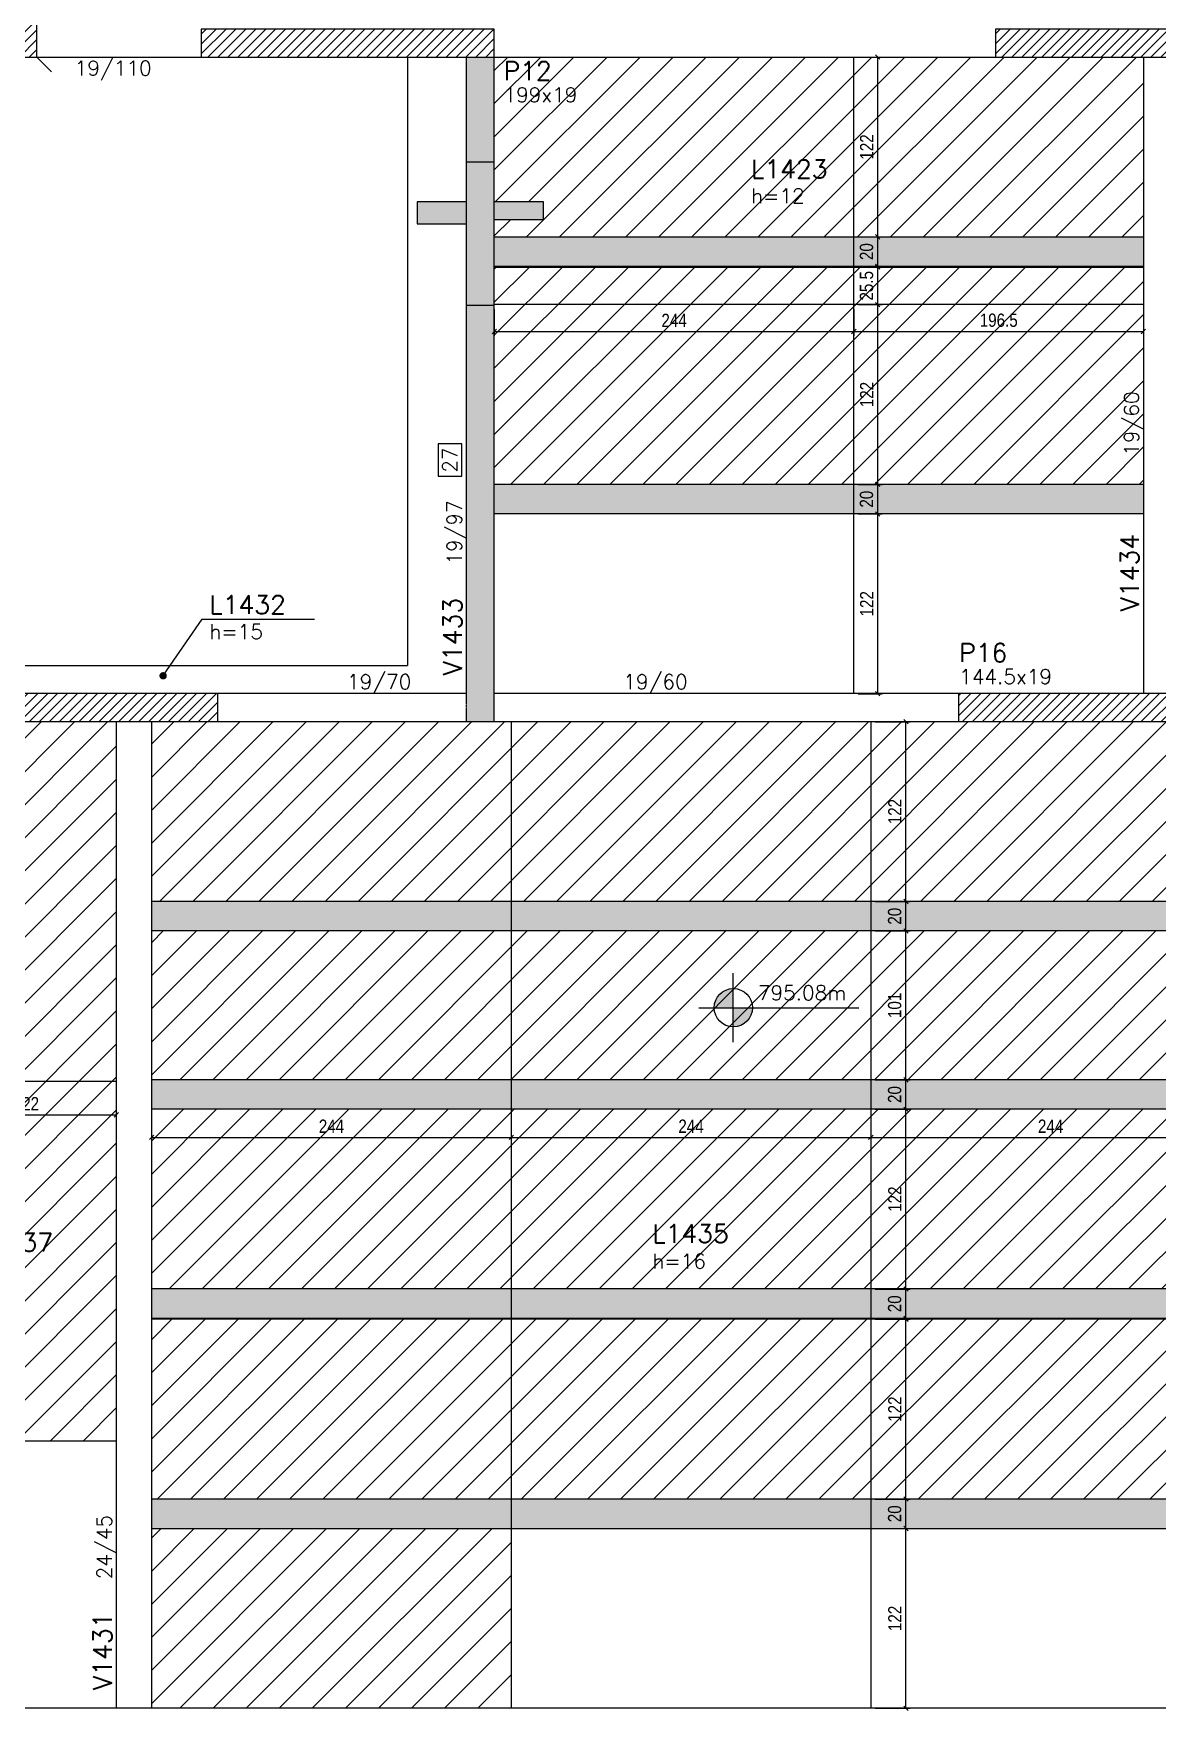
# Model space of a CAD drawing. Extents: x 1860 to 8661, y -614 to 3008.
# Drawn here: x 3071 to 3834, y 4 to 1142 of the extents above; entities that cross this region are included whole.
import ezdxf
from ezdxf import colors
from ezdxf.entities.mleader import LeaderData, LeaderLine
from ezdxf.enums import TextEntityAlignment as Align
from ezdxf.math import Vec2, Vec3

# ---------------------------------------------------------------- set-up
doc = ezdxf.new("R2010")
doc.units = 0
doc.linetypes.add('DASHED', pattern=[0.75, 0.5, -0.25])
for name, color, linetype in [('242', 12, 'Continuous'), ('COTA', 241, 'Continuous'), ('F-AUX-RED', 1, 'Continuous'), ('F-CORTE', 4, 'Continuous'), ('F-LAJES', 3, 'Continuous'), ('F-LAJES-DIM', 2, 'Continuous'), ('F-LAJES-NOME', 4, 'Continuous'), ('F-NÍVEL-PLANTA', 2, 'Continuous'), ('F-PILARES-DIM', 172, 'Continuous'), ('F-PILARES-HACH', 174, 'Continuous'), ('F-PILARES-N', 170, 'Continuous'), ('F-PILARES-NASCE', 4, 'Continuous'), ('F-PILARES-NOME', 170, 'Continuous'), ('F-PILARES-S', 170, 'Continuous'), ('F-SOLIDO-CORTE', 71, 'Continuous'), ('F-TEXTO', 6, 'Continuous'), ('F-VIGAS', 3, 'Continuous'), ('F-VIGAS-DIM', 2, 'Continuous'), ('F-VIGAS-NOME', 4, 'Continuous'), ('Painéis', 200, 'Continuous')]:
    doc.layers.add(name, color=color, linetype=linetype)
doc.layers.add('F-DESNIVEL-2', color=7, linetype='Continuous', true_color=0xffd1e8)
doc.layers.add('Hachura', color=251, linetype='Continuous', lineweight=9)
doc.styles.add('COTA TECNICA-50', font='techl___.ttf', dxfattribs={"height": 9})
doc.styles.add('MCP', font='romans.shx')
doc.styles.get("Standard").update_dxf_attribs({"font": 'arial.ttf'})
doc.dimstyles.new('COTA PAINEL-50', dxfattribs={"dimtxt": 9, "dimasz": 3, "dimexe": 3, "dimexo": 3, "dimgap": 3, "dimtad": 1, "dimdec": 1, "dimzin": 12, "dimdsep": 46, "dimtxsty": 'COTA TECNICA-50', "dimblk1": 'OBLIQUE', "dimblk2": 'OBLIQUE', "dimsah": 1, "dimcen": 0.9, "dimclrd": 4, "dimclre": 4, "dimclrt": 240, "dimadec": 1, "dimazin": 3, "dimtfac": 1, "dimtdec": 1, "dimtmove": 0, "dimatfit": 3, "dimfxl": 1, "dimtolj": 1, "dimtzin": 12, "dimarcsym": 0})
pattern_1 = [(45, (4214.506, 480.1385), (-3.367596, 3.367596), [])]

# ---------------------------------------------------------------- blocks, each defined once
blk = doc.blocks.new('*U38')
at = {"layer": 'F-VIGAS-DIM', "color": 1}
blk.add_lwpolyline([(0, 0), (22, 0), (22, 16), (0, 16)], close=True, dxfattribs=at)
at = {"layer": 'F-VIGAS-DIM', "style": 'MCP'}
blk.add_attdef('DIM', text='', height=10, dxfattribs=at).set_placement((11, 8), align=Align.MIDDLE_CENTER)
blk = doc.blocks.new('Nível - Planta')
at = {"layer": 'F-NÍVEL-PLANTA'}
h = blk.add_hatch(color=71, dxfattribs=at)
h.paths.add_polyline_path([(0, 0), (0, 0.26, 0.414214), (-0.26, 0)])
h.paths.add_polyline_path([(0.26, 0), (0, 0), (0, -0.26, 0.414214)])
for p, q in [((0, -0.469), (0, 0.469)), ((-0.469, 0), (1.704, 0))]:
    blk.add_line(p, q, dxfattribs=at)
blk.add_circle((0, 0), 0.26, dxfattribs=at)
at = {"layer": 'F-TEXTO', "color": 3, "style": 'MCP'}
blk.add_attdef('NÍVEL', (0.333, 0.102), '', height=0.2, dxfattribs=at)
blk = doc.blocks.new('_Dot')
at = {"color": 0, "linetype": 'ByBlock', "lineweight": -2}
blk.add_line((-0.5, 0), (-1, 0), dxfattribs=at)
at = {"color": 0, "linetype": 'ByBlock', "const_width": 0.5}
blk.add_lwpolyline([(-0.25, 0, 1), (0.25, 0, 1)], format="xyb", close=True, dxfattribs=at)
blk = doc.blocks.new('_Oblique')
at = {"color": 0, "linetype": 'ByBlock', "lineweight": -2}
blk.add_line((-0.5, -0.5), (0.5, 0.5), dxfattribs=at)
blk = doc.blocks.new('*D132')
at = {"layer": 'COTA', "color": 4, "lineweight": -2, "transparency": 16777216}
for p, q in [((3384, 954.6), (3384, 936.4)), ((3628, 954.6), (3628, 936.4)), ((3384, 939.4), (3628, 939.4))]:
    blk.add_line(p, q, dxfattribs=at)
at = {"layer": 'Defpoints', "color": 0, "transparency": 16777216}
for p in [(3384, 957.6), (3628, 957.6), (3628, 939.4)]:
    blk.add_point(p, dxfattribs=at)
at = {"layer": 'COTA', "color": 4, "lineweight": -2, "transparency": 16777216, "xscale": 3, "yscale": 3, "zscale": 3, "rotation": 180}
blk.add_blockref('_Oblique', (3384, 939.4), dxfattribs=at)
at = {"layer": 'COTA', "color": 4, "lineweight": -2, "transparency": 16777216, "xscale": 3, "yscale": 3, "zscale": 3}
blk.add_blockref('_Oblique', (3628, 939.4), dxfattribs=at)
at = {"layer": 'COTA', "color": 240, "transparency": 16777216, "insert": (3506, 946.9), "char_height": 9, "attachment_point": 5, "style": 'COTA TECNICA-50'}
blk.add_mtext('\\A1;244', dxfattribs=at)
blk = doc.blocks.new('*D133')
at = {"layer": 'COTA', "color": 4, "lineweight": -2, "transparency": 16777216}
for p, q in [((3628, 954.6), (3628, 936.4)), ((3824.5, 954.6), (3824.5, 936.4)), ((3628, 939.4), (3824.5, 939.4))]:
    blk.add_line(p, q, dxfattribs=at)
at = {"layer": 'Defpoints', "color": 0, "transparency": 16777216}
for p in [(3628, 957.6), (3824.5, 957.6), (3824.5, 939.4)]:
    blk.add_point(p, dxfattribs=at)
at = {"layer": 'COTA', "color": 4, "lineweight": -2, "transparency": 16777216, "xscale": 3, "yscale": 3, "zscale": 3, "rotation": 180}
blk.add_blockref('_Oblique', (3628, 939.4), dxfattribs=at)
at = {"layer": 'COTA', "color": 4, "lineweight": -2, "transparency": 16777216, "xscale": 3, "yscale": 3, "zscale": 3}
blk.add_blockref('_Oblique', (3824.5, 939.4), dxfattribs=at)
at = {"layer": 'COTA', "color": 240, "transparency": 16777216, "insert": (3726.3, 947), "char_height": 9, "attachment_point": 5, "style": 'COTA TECNICA-50'}
blk.add_mtext('\\A1;196.5', dxfattribs=at)
blk = doc.blocks.new('*D134')
at = {"layer": 'COTA', "color": 4, "lineweight": -2, "transparency": 16777216}
for p, q in [((3631, 815.6), (3647.2, 815.6)), ((3644.2, 693.6), (3644.2, 815.6)), ((3631, 693.6), (3647.2, 693.6))]:
    blk.add_line(p, q, dxfattribs=at)
at = {"layer": 'Defpoints', "color": 0, "transparency": 16777216}
for p in [(3628, 815.6), (3644.2, 815.6), (3628, 693.6)]:
    blk.add_point(p, dxfattribs=at)
at = {"layer": 'COTA', "color": 4, "lineweight": -2, "transparency": 16777216, "xscale": 3, "yscale": 3, "zscale": 3}
for p, rotation in [((3644.2, 815.6), 90), ((3644.2, 693.6), 270)]:
    blk.add_blockref('_Oblique', p, dxfattribs=dict(at, rotation=rotation))
at = {"layer": 'COTA', "color": 240, "transparency": 16777216, "insert": (3636.7, 754.6), "char_height": 9, "attachment_point": 5, "rotation": 90, "style": 'COTA TECNICA-50'}
blk.add_mtext('\\A1;122', dxfattribs=at)
blk = doc.blocks.new('*D135')
at = {"layer": 'COTA', "color": 4, "lineweight": -2, "transparency": 16777216}
for p, q in [((3631, 835.6), (3647.2, 835.6)), ((3644.2, 815.6), (3644.2, 835.6)), ((3631, 815.6), (3647.2, 815.6))]:
    blk.add_line(p, q, dxfattribs=at)
at = {"layer": 'Defpoints', "color": 0, "transparency": 16777216}
for p in [(3628, 835.6), (3644.2, 835.6), (3628, 815.6)]:
    blk.add_point(p, dxfattribs=at)
at = {"layer": 'COTA', "color": 4, "lineweight": -2, "transparency": 16777216, "xscale": 3, "yscale": 3, "zscale": 3}
for p, rotation in [((3644.2, 835.6), 90), ((3644.2, 815.6), 270)]:
    blk.add_blockref('_Oblique', p, dxfattribs=dict(at, rotation=rotation))
at = {"layer": 'COTA', "color": 240, "transparency": 16777216, "insert": (3636.6, 825.6), "char_height": 9, "attachment_point": 5, "rotation": 90, "style": 'COTA TECNICA-50'}
blk.add_mtext('\\A1;20', dxfattribs=at)
blk = doc.blocks.new('*D136')
at = {"layer": 'COTA', "color": 4, "lineweight": -2, "transparency": 16777216}
for p, q in [((3631, 957.6), (3647.2, 957.6)), ((3644.2, 835.6), (3644.2, 957.6)), ((3631, 835.6), (3647.2, 835.6))]:
    blk.add_line(p, q, dxfattribs=at)
at = {"layer": 'Defpoints', "color": 0, "transparency": 16777216}
for p in [(3628, 957.6), (3644.2, 957.6), (3628, 835.6)]:
    blk.add_point(p, dxfattribs=at)
at = {"layer": 'COTA', "color": 4, "lineweight": -2, "transparency": 16777216, "xscale": 3, "yscale": 3, "zscale": 3}
for p, rotation in [((3644.2, 957.6), 90), ((3644.2, 835.6), 270)]:
    blk.add_blockref('_Oblique', p, dxfattribs=dict(at, rotation=rotation))
at = {"layer": 'COTA', "color": 240, "transparency": 16777216, "insert": (3636.7, 896.6), "char_height": 9, "attachment_point": 5, "rotation": 90, "style": 'COTA TECNICA-50'}
blk.add_mtext('\\A1;122', dxfattribs=at)
blk = doc.blocks.new('*D137')
at = {"layer": 'COTA', "color": 4, "lineweight": -2, "transparency": 16777216}
for p, q in [((3631, 983.1), (3647.2, 983.1)), ((3644.2, 957.6), (3644.2, 983.1)), ((3631, 957.6), (3647.2, 957.6))]:
    blk.add_line(p, q, dxfattribs=at)
at = {"layer": 'Defpoints', "color": 0, "transparency": 16777216}
for p in [(3628, 983.1), (3644.2, 983.1), (3628, 957.6)]:
    blk.add_point(p, dxfattribs=at)
at = {"layer": 'COTA', "color": 4, "lineweight": -2, "transparency": 16777216, "xscale": 3, "yscale": 3, "zscale": 3}
for p, rotation in [((3644.2, 983.1), 90), ((3644.2, 957.6), 270)]:
    blk.add_blockref('_Oblique', p, dxfattribs=dict(at, rotation=rotation))
at = {"layer": 'COTA', "color": 240, "transparency": 16777216, "insert": (3636.6, 970.4), "char_height": 9, "attachment_point": 5, "rotation": 90, "style": 'COTA TECNICA-50'}
blk.add_mtext('\\A1;25.5', dxfattribs=at)
blk = doc.blocks.new('*D138')
at = {"layer": 'COTA', "color": 4, "lineweight": -2, "transparency": 16777216}
for p, q in [((3631, 1003.6), (3647.2, 1003.6)), ((3644.2, 983.6), (3644.2, 1003.6)), ((3631, 983.6), (3647.2, 983.6))]:
    blk.add_line(p, q, dxfattribs=at)
at = {"layer": 'Defpoints', "color": 0, "transparency": 16777216}
for p in [(3628, 1003.6), (3644.2, 1003.6), (3628, 983.6)]:
    blk.add_point(p, dxfattribs=at)
at = {"layer": 'COTA', "color": 4, "lineweight": -2, "transparency": 16777216, "xscale": 3, "yscale": 3, "zscale": 3}
for p, rotation in [((3644.2, 1003.6), 90), ((3644.2, 983.6), 270)]:
    blk.add_blockref('_Oblique', p, dxfattribs=dict(at, rotation=rotation))
at = {"layer": 'COTA', "color": 240, "transparency": 16777216, "insert": (3636.6, 993.6), "char_height": 9, "attachment_point": 5, "rotation": 90, "style": 'COTA TECNICA-50'}
blk.add_mtext('\\A1;20', dxfattribs=at)
blk = doc.blocks.new('*D139')
at = {"layer": 'COTA', "color": 4, "lineweight": -2, "transparency": 16777216}
for p, q in [((3631, 1125.6), (3647.2, 1125.6)), ((3644.2, 1003.6), (3644.2, 1125.6)), ((3631, 1003.6), (3647.2, 1003.6))]:
    blk.add_line(p, q, dxfattribs=at)
at = {"layer": 'Defpoints', "color": 0, "transparency": 16777216}
for p in [(3628, 1125.6), (3644.2, 1125.6), (3628, 1003.6)]:
    blk.add_point(p, dxfattribs=at)
at = {"layer": 'COTA', "color": 4, "lineweight": -2, "transparency": 16777216, "xscale": 3, "yscale": 3, "zscale": 3}
for p, rotation in [((3644.2, 1125.6), 90), ((3644.2, 1003.6), 270)]:
    blk.add_blockref('_Oblique', p, dxfattribs=dict(at, rotation=rotation))
at = {"layer": 'COTA', "color": 240, "transparency": 16777216, "insert": (3636.7, 1064.6), "char_height": 9, "attachment_point": 5, "rotation": 90, "style": 'COTA TECNICA-50'}
blk.add_mtext('\\A1;122', dxfattribs=at)
blk = doc.blocks.new('*D158')
at = {"layer": 'COTA', "color": 4, "lineweight": -2, "transparency": 16777216}
for p, q in [((3151.5, 408.6), (3151.5, 389.5)), ((3395.5, 408.6), (3395.5, 389.5)), ((3151.5, 392.5), (3395.5, 392.5))]:
    blk.add_line(p, q, dxfattribs=at)
at = {"layer": 'Defpoints', "color": 0, "transparency": 16777216}
for p in [(3151.5, 411.6), (3395.5, 411.6), (3395.5, 392.5)]:
    blk.add_point(p, dxfattribs=at)
at = {"layer": 'COTA', "color": 4, "lineweight": -2, "transparency": 16777216, "xscale": 3, "yscale": 3, "zscale": 3, "rotation": 180}
blk.add_blockref('_Oblique', (3151.5, 392.5), dxfattribs=at)
at = {"layer": 'COTA', "color": 4, "lineweight": -2, "transparency": 16777216, "xscale": 3, "yscale": 3, "zscale": 3}
blk.add_blockref('_Oblique', (3395.5, 392.5), dxfattribs=at)
at = {"layer": 'COTA', "color": 240, "transparency": 16777216, "insert": (3273.5, 400.1), "char_height": 9, "attachment_point": 5, "style": 'COTA TECNICA-50'}
blk.add_mtext('\\A1;244', dxfattribs=at)
blk = doc.blocks.new('*D159')
at = {"layer": 'COTA', "color": 4, "lineweight": -2, "transparency": 16777216}
for p, q in [((3395.5, 408.6), (3395.5, 389.5)), ((3639.5, 408.6), (3639.5, 389.5)), ((3395.5, 392.5), (3639.5, 392.5))]:
    blk.add_line(p, q, dxfattribs=at)
at = {"layer": 'Defpoints', "color": 0, "transparency": 16777216}
for p in [(3395.5, 411.6), (3639.5, 411.6), (3639.5, 392.5)]:
    blk.add_point(p, dxfattribs=at)
at = {"layer": 'COTA', "color": 4, "lineweight": -2, "transparency": 16777216, "xscale": 3, "yscale": 3, "zscale": 3, "rotation": 180}
blk.add_blockref('_Oblique', (3395.5, 392.5), dxfattribs=at)
at = {"layer": 'COTA', "color": 4, "lineweight": -2, "transparency": 16777216, "xscale": 3, "yscale": 3, "zscale": 3}
blk.add_blockref('_Oblique', (3639.5, 392.5), dxfattribs=at)
at = {"layer": 'COTA', "color": 240, "transparency": 16777216, "insert": (3517.5, 400.1), "char_height": 9, "attachment_point": 5, "style": 'COTA TECNICA-50'}
blk.add_mtext('\\A1;244', dxfattribs=at)
blk = doc.blocks.new('*D160')
at = {"layer": 'COTA', "color": 4, "lineweight": -2, "transparency": 16777216}
for p, q in [((3639.5, 408.6), (3639.5, 389.5)), ((3883.5, 408.6), (3883.5, 389.5)), ((3639.5, 392.5), (3883.5, 392.5))]:
    blk.add_line(p, q, dxfattribs=at)
at = {"layer": 'Defpoints', "color": 0, "transparency": 16777216}
for p in [(3639.5, 411.6), (3883.5, 411.6), (3883.5, 392.5)]:
    blk.add_point(p, dxfattribs=at)
at = {"layer": 'COTA', "color": 4, "lineweight": -2, "transparency": 16777216, "xscale": 3, "yscale": 3, "zscale": 3, "rotation": 180}
blk.add_blockref('_Oblique', (3639.5, 392.5), dxfattribs=at)
at = {"layer": 'COTA', "color": 4, "lineweight": -2, "transparency": 16777216, "xscale": 3, "yscale": 3, "zscale": 3}
blk.add_blockref('_Oblique', (3883.5, 392.5), dxfattribs=at)
at = {"layer": 'COTA', "color": 240, "transparency": 16777216, "insert": (3761.5, 400.1), "char_height": 9, "attachment_point": 5, "style": 'COTA TECNICA-50'}
blk.add_mtext('\\A1;244', dxfattribs=at)
blk = doc.blocks.new('*D162')
at = {"layer": 'COTA', "color": 4, "lineweight": -2, "transparency": 16777216}
for p, q in [((3642.5, 127.1), (3666.3, 127.1)), ((3663.3, 5.1), (3663.3, 127.1)), ((3642.5, 5.1), (3666.3, 5.1))]:
    blk.add_line(p, q, dxfattribs=at)
at = {"layer": 'Defpoints', "color": 0, "transparency": 16777216}
for p in [(3639.5, 127.1), (3663.3, 127.1), (3639.5, 5.1)]:
    blk.add_point(p, dxfattribs=at)
at = {"layer": 'COTA', "color": 4, "lineweight": -2, "transparency": 16777216, "xscale": 3, "yscale": 3, "zscale": 3}
for p, rotation in [((3663.3, 127.1), 90), ((3663.3, 5.1), 270)]:
    blk.add_blockref('_Oblique', p, dxfattribs=dict(at, rotation=rotation))
at = {"layer": 'COTA', "color": 240, "transparency": 16777216, "insert": (3655.8, 66.1), "char_height": 9, "attachment_point": 5, "rotation": 90, "style": 'COTA TECNICA-50'}
blk.add_mtext('\\A1;122', dxfattribs=at)
blk = doc.blocks.new('*D163')
at = {"layer": 'COTA', "color": 4, "lineweight": -2, "transparency": 16777216}
for p, q in [((3642.5, 147.1), (3666.3, 147.1)), ((3663.3, 127.1), (3663.3, 147.1)), ((3642.5, 127.1), (3666.3, 127.1))]:
    blk.add_line(p, q, dxfattribs=at)
at = {"layer": 'Defpoints', "color": 0, "transparency": 16777216}
for p in [(3639.5, 147.1), (3663.3, 147.1), (3639.5, 127.1)]:
    blk.add_point(p, dxfattribs=at)
at = {"layer": 'COTA', "color": 4, "lineweight": -2, "transparency": 16777216, "xscale": 3, "yscale": 3, "zscale": 3}
for p, rotation in [((3663.3, 147.1), 90), ((3663.3, 127.1), 270)]:
    blk.add_blockref('_Oblique', p, dxfattribs=dict(at, rotation=rotation))
at = {"layer": 'COTA', "color": 240, "transparency": 16777216, "insert": (3655.7, 137.1), "char_height": 9, "attachment_point": 5, "rotation": 90, "style": 'COTA TECNICA-50'}
blk.add_mtext('\\A1;20', dxfattribs=at)
blk = doc.blocks.new('*D164')
at = {"layer": 'COTA', "color": 4, "lineweight": -2, "transparency": 16777216}
for p, q in [((3642.5, 269.1), (3666.3, 269.1)), ((3663.3, 147.1), (3663.3, 269.1)), ((3642.5, 147.1), (3666.3, 147.1))]:
    blk.add_line(p, q, dxfattribs=at)
at = {"layer": 'Defpoints', "color": 0, "transparency": 16777216}
for p in [(3639.5, 269.1), (3663.3, 269.1), (3639.5, 147.1)]:
    blk.add_point(p, dxfattribs=at)
at = {"layer": 'COTA', "color": 4, "lineweight": -2, "transparency": 16777216, "xscale": 3, "yscale": 3, "zscale": 3}
for p, rotation in [((3663.3, 269.1), 90), ((3663.3, 147.1), 270)]:
    blk.add_blockref('_Oblique', p, dxfattribs=dict(at, rotation=rotation))
at = {"layer": 'COTA', "color": 240, "transparency": 16777216, "insert": (3655.8, 208.1), "char_height": 9, "attachment_point": 5, "rotation": 90, "style": 'COTA TECNICA-50'}
blk.add_mtext('\\A1;122', dxfattribs=at)
blk = doc.blocks.new('*D165')
at = {"layer": 'COTA', "color": 4, "lineweight": -2, "transparency": 16777216}
for p, q in [((3642.5, 289.6), (3666.3, 289.6)), ((3663.3, 269.6), (3663.3, 289.6)), ((3642.5, 269.6), (3666.3, 269.6))]:
    blk.add_line(p, q, dxfattribs=at)
at = {"layer": 'Defpoints', "color": 0, "transparency": 16777216}
for p in [(3639.5, 289.6), (3663.3, 289.6), (3639.5, 269.6)]:
    blk.add_point(p, dxfattribs=at)
at = {"layer": 'COTA', "color": 4, "lineweight": -2, "transparency": 16777216, "xscale": 3, "yscale": 3, "zscale": 3}
for p, rotation in [((3663.3, 289.6), 90), ((3663.3, 269.6), 270)]:
    blk.add_blockref('_Oblique', p, dxfattribs=dict(at, rotation=rotation))
at = {"layer": 'COTA', "color": 240, "transparency": 16777216, "insert": (3655.7, 279.6), "char_height": 9, "attachment_point": 5, "rotation": 90, "style": 'COTA TECNICA-50'}
blk.add_mtext('\\A1;20', dxfattribs=at)
blk = doc.blocks.new('*D166')
at = {"layer": 'COTA', "color": 4, "lineweight": -2, "transparency": 16777216}
for p, q in [((3642.5, 411.6), (3666.3, 411.6)), ((3663.3, 289.6), (3663.3, 411.6)), ((3642.5, 289.6), (3666.3, 289.6))]:
    blk.add_line(p, q, dxfattribs=at)
at = {"layer": 'Defpoints', "color": 0, "transparency": 16777216}
for p in [(3639.5, 411.6), (3663.3, 411.6), (3639.5, 289.6)]:
    blk.add_point(p, dxfattribs=at)
at = {"layer": 'COTA', "color": 4, "lineweight": -2, "transparency": 16777216, "xscale": 3, "yscale": 3, "zscale": 3}
for p, rotation in [((3663.3, 411.6), 90), ((3663.3, 289.6), 270)]:
    blk.add_blockref('_Oblique', p, dxfattribs=dict(at, rotation=rotation))
at = {"layer": 'COTA', "color": 240, "transparency": 16777216, "insert": (3655.8, 350.6), "char_height": 9, "attachment_point": 5, "rotation": 90, "style": 'COTA TECNICA-50'}
blk.add_mtext('\\A1;122', dxfattribs=at)
blk = doc.blocks.new('*D167')
at = {"layer": 'COTA', "color": 4, "lineweight": -2, "transparency": 16777216}
for p, q in [((3642.5, 431.6), (3666.3, 431.6)), ((3663.3, 411.6), (3663.3, 431.6)), ((3642.5, 411.6), (3666.3, 411.6))]:
    blk.add_line(p, q, dxfattribs=at)
at = {"layer": 'Defpoints', "color": 0, "transparency": 16777216}
for p in [(3639.5, 431.6), (3663.3, 431.6), (3639.5, 411.6)]:
    blk.add_point(p, dxfattribs=at)
at = {"layer": 'COTA', "color": 4, "lineweight": -2, "transparency": 16777216, "xscale": 3, "yscale": 3, "zscale": 3}
for p, rotation in [((3663.3, 431.6), 90), ((3663.3, 411.6), 270)]:
    blk.add_blockref('_Oblique', p, dxfattribs=dict(at, rotation=rotation))
at = {"layer": 'COTA', "color": 240, "transparency": 16777216, "insert": (3655.7, 421.6), "char_height": 9, "attachment_point": 5, "rotation": 90, "style": 'COTA TECNICA-50'}
blk.add_mtext('\\A1;20', dxfattribs=at)
blk = doc.blocks.new('*D168')
at = {"layer": 'COTA', "color": 4, "lineweight": -2, "transparency": 16777216}
for p, q in [((3642.5, 532.6), (3666.3, 532.6)), ((3663.3, 431.6), (3663.3, 532.6)), ((3642.5, 431.6), (3666.3, 431.6))]:
    blk.add_line(p, q, dxfattribs=at)
at = {"layer": 'Defpoints', "color": 0, "transparency": 16777216}
for p in [(3639.5, 532.6), (3663.3, 532.6), (3639.5, 431.6)]:
    blk.add_point(p, dxfattribs=at)
at = {"layer": 'COTA', "color": 4, "lineweight": -2, "transparency": 16777216, "xscale": 3, "yscale": 3, "zscale": 3}
for p, rotation in [((3663.3, 532.6), 90), ((3663.3, 431.6), 270)]:
    blk.add_blockref('_Oblique', p, dxfattribs=dict(at, rotation=rotation))
at = {"layer": 'COTA', "color": 240, "transparency": 16777216, "insert": (3655.7, 482.1), "char_height": 9, "attachment_point": 5, "rotation": 90, "style": 'COTA TECNICA-50'}
blk.add_mtext('\\A1;101', dxfattribs=at)
blk = doc.blocks.new('*D169')
at = {"layer": 'COTA', "color": 4, "lineweight": -2, "transparency": 16777216}
for p, q in [((3642.5, 552.6), (3666.3, 552.6)), ((3663.3, 532.6), (3663.3, 552.6)), ((3642.5, 532.6), (3666.3, 532.6))]:
    blk.add_line(p, q, dxfattribs=at)
at = {"layer": 'Defpoints', "color": 0, "transparency": 16777216}
for p in [(3639.5, 552.6), (3663.3, 552.6), (3639.5, 532.6)]:
    blk.add_point(p, dxfattribs=at)
at = {"layer": 'COTA', "color": 4, "lineweight": -2, "transparency": 16777216, "xscale": 3, "yscale": 3, "zscale": 3}
for p, rotation in [((3663.3, 552.6), 90), ((3663.3, 532.6), 270)]:
    blk.add_blockref('_Oblique', p, dxfattribs=dict(at, rotation=rotation))
at = {"layer": 'COTA', "color": 240, "transparency": 16777216, "insert": (3655.7, 542.6), "char_height": 9, "attachment_point": 5, "rotation": 90, "style": 'COTA TECNICA-50'}
blk.add_mtext('\\A1;20', dxfattribs=at)
blk = doc.blocks.new('*D170')
at = {"layer": 'COTA', "color": 4, "lineweight": -2, "transparency": 16777216}
for p, q in [((3642.5, 674.6), (3666.3, 674.6)), ((3663.3, 552.6), (3663.3, 674.6)), ((3642.5, 552.6), (3666.3, 552.6))]:
    blk.add_line(p, q, dxfattribs=at)
at = {"layer": 'Defpoints', "color": 0, "transparency": 16777216}
for p in [(3639.5, 674.6), (3663.3, 674.6), (3639.5, 552.6)]:
    blk.add_point(p, dxfattribs=at)
at = {"layer": 'COTA', "color": 4, "lineweight": -2, "transparency": 16777216, "xscale": 3, "yscale": 3, "zscale": 3}
for p, rotation in [((3663.3, 674.6), 90), ((3663.3, 552.6), 270)]:
    blk.add_blockref('_Oblique', p, dxfattribs=dict(at, rotation=rotation))
at = {"layer": 'COTA', "color": 240, "transparency": 16777216, "insert": (3655.8, 613.6), "char_height": 9, "attachment_point": 5, "rotation": 90, "style": 'COTA TECNICA-50'}
blk.add_mtext('\\A1;122', dxfattribs=at)
blk = doc.blocks.new('*D173')
at = {"layer": 'COTA', "color": 4, "lineweight": -2, "transparency": 16777216}
for p, q in [((3005.5, 427.6), (3005.5, 404.8)), ((3127.5, 427.6), (3127.5, 404.8)), ((3005.5, 407.8), (3127.5, 407.8))]:
    blk.add_line(p, q, dxfattribs=at)
at = {"layer": 'Defpoints', "color": 0, "transparency": 16777216}
for p in [(3005.5, 430.6), (3127.5, 430.6), (3127.5, 407.8)]:
    blk.add_point(p, dxfattribs=at)
at = {"layer": 'COTA', "color": 4, "lineweight": -2, "transparency": 16777216, "xscale": 3, "yscale": 3, "zscale": 3, "rotation": 180}
blk.add_blockref('_Oblique', (3005.5, 407.8), dxfattribs=at)
at = {"layer": 'COTA', "color": 4, "lineweight": -2, "transparency": 16777216, "xscale": 3, "yscale": 3, "zscale": 3}
blk.add_blockref('_Oblique', (3127.5, 407.8), dxfattribs=at)
at = {"layer": 'COTA', "color": 240, "transparency": 16777216, "insert": (3066.5, 415.4), "char_height": 9, "attachment_point": 5, "style": 'COTA TECNICA-50'}
blk.add_mtext('\\A1;122', dxfattribs=at)

msp = doc.modelspace()

# ---------------------------------------------------------------- hatches: boundary and pattern name
at = {"layer": 'F-PILARES-HACH', "linetype": 'Continuous'}
h = msp.add_hatch(dxfattribs=at)
h.set_pattern_fill('ANSI31', color=256, scale=1.5, style=0)
h.set_pattern_definition(pattern_1)
h.paths.add_polyline_path([(3073.51, 1177.64), (3014.51, 1177.64), (3014.51, 1162.64), (3054.51, 1162.64), (3054.51, 1125.64), (3073.51, 1125.64)], flags=16)
h = msp.add_hatch(dxfattribs=at)
h.set_pattern_fill('ANSI31', color=256, scale=1.5, style=0)
h.set_pattern_definition(pattern_1)
h.paths.add_polyline_path([(3185.01, 1125.64), (3384.01, 1125.64), (3384.01, 1144.64), (3185.01, 1144.64)], flags=16)
h = msp.add_hatch(dxfattribs=at)
h.set_pattern_fill('ANSI31', color=256, scale=1.5, style=0)
h.set_pattern_definition(pattern_1)
h.paths.add_polyline_path([(3724.01, 1125.64), (3903.01, 1125.64), (3903.01, 1144.64), (3724.01, 1144.64)], flags=16)
h = msp.add_hatch(dxfattribs=at)
h.set_pattern_fill('ANSI31', color=256, scale=1.5, style=0)
h.set_pattern_definition(pattern_1)
h.paths.add_polyline_path([(2997.51, 674.64), (3196.51, 674.64), (3196.51, 693.64), (2997.51, 693.64)], flags=16)
h = msp.add_hatch(dxfattribs=at)
h.set_pattern_fill('ANSI31', color=256, scale=1.5, style=0)
h.set_pattern_definition(pattern_1)
h.paths.add_polyline_path([(3699.01, 674.64), (3843.51, 674.64), (3843.51, 693.64), (3699.01, 693.64)], flags=16)
at = {"layer": 'F-SOLIDO-CORTE', "linetype": 'Continuous'}
msp.add_hatch(color=256, dxfattribs=at).paths.add_polyline_path([(3365.01, 1054.36), (3365.01, 1027.36), (3331.66, 1027.36), (3331.66, 1012.36), (3365.01, 1012.36), (3365.01, 957.36), (3384.01, 957.36), (3384.01, 1015.36), (3417.36, 1015.36), (3417.36, 1027.36), (3384.01, 1027.36), (3384.01, 1054.36)], flags=16)
at = {"layer": 'Hachura', "linetype": 'ByBlock'}
h = msp.add_hatch(dxfattribs=at)
h.set_pattern_fill('ANSI31', color=256, scale=5)
h.paths.add_polyline_path([(3628.01, 1003.64), (3628.01, 1125.64), (3384.01, 1125.64), (3384.01, 1027.36), (3417.36, 1027.36), (3417.36, 1027.36), (3417.36, 1015.36), (3384.01, 1015.36), (3384.01, 1003.64)])
h.paths.add_polyline_path([(3628.01, 1125.64), (3628.01, 1003.64), (3824.51, 1003.64), (3824.51, 1125.64), (3724.01, 1125.64)])
h.paths.add_polyline_path([(3824.51, 957.64), (3824.51, 983.14), (3628.01, 983.14), (3628.01, 957.64)])
h.paths.add_polyline_path([(3628.01, 957.64), (3628.01, 983.14), (3384.01, 983.14), (3384.01, 957.64)])
h.paths.add_polyline_path([(3384.01, 957.64), (3384.01, 957.36), (3384.01, 957.36), (3384.01, 835.64), (3628.01, 835.64), (3628.01, 957.64)])
h.paths.add_polyline_path([(3824.51, 835.64), (3824.51, 957.64), (3628.01, 957.64), (3628.01, 835.64)])
h = msp.add_hatch(color=256, dxfattribs=at)
h.dxf.hatch_style = 1
h.paths.add_polyline_path([(3628.01, 1003.64), (3384.01, 1003.64), (3384.01, 983.64), (3628.01, 983.64)])
h.paths.add_polyline_path([(3824.51, 1003.64), (3628.01, 1003.64), (3628.01, 983.64), (3824.51, 983.64)])
h.paths.add_polyline_path([(3628.01, 835.64), (3384.01, 835.64), (3384.01, 815.64), (3628.01, 815.64)])
h.paths.add_polyline_path([(3824.51, 835.64), (3628.01, 835.64), (3628.01, 815.64), (3824.51, 815.64)])
h = msp.add_hatch(dxfattribs=at)
h.set_pattern_fill('ANSI31', color=256, scale=5)
h.paths.add_polyline_path([(2884.51, 430.64), (2985.01, 430.64), (2985.01, 674.64), (2884.51, 674.64)])
h.paths.add_polyline_path([(3127.51, 674.64), (3005.51, 674.64), (3005.51, 430.64), (3127.51, 430.64)])
h.paths.add_polyline_path([(3127.51, 430.64), (3005.51, 430.64), (3005.51, 186.64), (3127.51, 186.64)])
h.paths.add_polyline_path([(2884.51, 186.64), (2985.01, 186.64), (2985.01, 430.64), (2884.51, 430.64)])
h = msp.add_hatch(dxfattribs=at)
h.set_pattern_fill('ANSI31', color=256, scale=5)
h.paths.add_polyline_path([(3395.51, 552.64), (3395.51, 674.64), (3374.51, 674.64), (3196.51, 674.64), (3151.51, 674.64), (3151.51, 552.64)])
h.paths.add_polyline_path([(3639.51, 552.64), (3639.51, 674.64), (3395.51, 674.64), (3395.51, 552.64)])
h.paths.add_polyline_path([(3883.51, 552.64), (3883.51, 674.64), (3843.51, 674.64), (3699.01, 674.64), (3639.51, 674.64), (3639.51, 552.64)])
h.paths.add_polyline_path([(3883.51, 431.64), (3883.51, 532.64), (3639.51, 532.64), (3639.51, 431.64)])
h.paths.add_polyline_path([(3395.51, 532.64), (3395.51, 431.64), (3639.51, 431.64), (3639.51, 532.64)])
h.paths.add_polyline_path([(3151.51, 532.64), (3151.51, 431.64), (3395.51, 431.64), (3395.51, 532.64)])
h.paths.add_polyline_path([(3395.51, 289.64), (3395.51, 411.64), (3151.51, 411.64), (3151.51, 289.64)])
h.paths.add_polyline_path([(3395.51, 411.64), (3395.51, 289.64), (3639.51, 289.64), (3639.51, 411.64)])
h.paths.add_polyline_path([(3883.51, 289.64), (3883.51, 411.64), (3639.51, 411.64), (3639.51, 289.64)])
h.paths.add_polyline_path([(3639.51, 269.14), (3639.51, 147.14), (3883.51, 147.14), (3883.51, 269.14)])
h.paths.add_polyline_path([(3639.51, 147.14), (3639.51, 269.14), (3395.51, 269.14), (3395.51, 147.14)])
h.paths.add_polyline_path([(3151.51, 269.14), (3151.51, 147.14), (3395.51, 147.14), (3395.51, 269.14)])
h.paths.add_polyline_path([(3151.51, 127.14), (3151.51, 5.14), (3395.51, 5.14), (3395.51, 127.14)])
h = msp.add_hatch(color=256, dxfattribs=at)
h.dxf.hatch_style = 1
h.paths.add_polyline_path([(3395.51, 552.64), (3151.51, 552.64), (3151.51, 532.64), (3395.51, 532.64)])
h.paths.add_polyline_path([(3639.51, 552.64), (3395.51, 552.64), (3395.51, 532.64), (3639.51, 532.64)])
h.paths.add_polyline_path([(3883.51, 552.64), (3639.51, 552.64), (3639.51, 532.64), (3883.51, 532.64)])
h.paths.add_polyline_path([(3995.51, 552.64), (3883.51, 552.64), (3883.51, 532.64), (3995.51, 532.64)])
h.paths.add_polyline_path([(3966.01, 431.64), (3883.51, 431.64), (3883.51, 411.64), (3966.01, 411.64)])
h.paths.add_polyline_path([(3883.51, 431.64), (3639.51, 431.64), (3639.51, 411.64), (3883.51, 411.64)])
h.paths.add_polyline_path([(3639.51, 431.64), (3395.51, 431.64), (3395.51, 411.64), (3639.51, 411.64)])
h.paths.add_polyline_path([(3395.51, 431.64), (3151.51, 431.64), (3151.51, 411.64), (3395.51, 411.64)])
h.paths.add_polyline_path([(3395.51, 289.64), (3151.51, 289.64), (3151.51, 269.64), (3395.51, 269.64)])
h.paths.add_polyline_path([(3639.51, 289.64), (3395.51, 289.64), (3395.51, 269.64), (3639.51, 269.64)])
h.paths.add_polyline_path([(3883.51, 289.64), (3639.51, 289.64), (3639.51, 269.64), (3883.51, 269.64)])
h.paths.add_polyline_path([(3966.01, 289.64), (3883.51, 289.64), (3883.51, 269.64), (3966.01, 269.64)])
h.paths.add_polyline_path([(3966.01, 147.14), (3883.51, 147.14), (3883.51, 127.14), (3966.01, 127.14)])
h.paths.add_polyline_path([(3883.51, 147.14), (3639.51, 147.14), (3639.51, 127.14), (3883.51, 127.14)])
h.paths.add_polyline_path([(3639.51, 147.14), (3395.51, 147.14), (3395.51, 127.14), (3639.51, 127.14)])
h.paths.add_polyline_path([(3395.51, 147.14), (3151.51, 147.14), (3151.51, 127.14), (3395.51, 127.14)])

# ---------------------------------------------------------------- linework, layer by layer
at = {"layer": '242', "linetype": 'Continuous'}
for p, q in [((3284.51, 1135.14), (3284.51, 1135.14)), ((3813.51, 1135.14), (3813.51, 1135.14)), ((3097.01, 684.14), (3097.01, 684.14)), ((3771.26, 684.14), (3771.26, 684.14))]:
    msp.add_line(p, q, dxfattribs=at)
at = {"layer": 'F-CORTE', "linetype": 'Continuous'}
for p, q in [((3384.01, 1054.36), (3365.01, 1054.36)), ((3365.01, 1054.36), (3365.01, 1027.36)), ((3384.01, 1027.36), (3384.01, 1054.36)), ((3365.01, 1027.36), (3331.66, 1027.36)), ((3417.36, 1027.36), (3384.01, 1027.36)), ((3384.01, 957.36), (3384.01, 1015.36)), ((3384.01, 1015.36), (3417.36, 1015.36)), ((3331.66, 1012.36), (3365.01, 1012.36)), ((3365.01, 1012.36), (3365.01, 957.36)), ((3365.01, 957.36), (3384.01, 957.36))]:
    msp.add_line(p, q, dxfattribs=at)
at = {"layer": 'F-DESNIVEL-2', "linetype": 'Continuous'}
for points in [[(3384.01, 674.64), (3384.01, 1125.54), (3365.01, 1125.54)], [(3384.01, 674.64), (3365.01, 1125.54), (3365.01, 674.64)], [(3384.01, 674.64), (3365.01, 674.64), (3384.01, 674.64)]]:
    msp.add_solid(points, dxfattribs=at)
at = {"layer": 'F-LAJES', "linetype": 'Continuous'}
for p in [(3325.01, 1125.64), (2972.51, 712.64)]:
    msp.add_line(p, (3325.01, 712.64), dxfattribs=at)
at = {"layer": 'F-PILARES-N', "linetype": 'Continuous'}
msp.add_lwpolyline([(3073.51, 1177.64), (3014.51, 1177.64), (3014.51, 1162.64), (3054.51, 1162.64), (3054.51, 1125.64), (3073.51, 1125.64), (3073.51, 1177.64)], dxfattribs=at)
at = {"layer": 'F-PILARES-NASCE', "linetype": 'Continuous'}
msp.add_line((3073.51, 1125.64), (3083.51, 1115.64), dxfattribs=at)
at = {"layer": 'F-PILARES-S', "linetype": 'Continuous'}
for points in [[(3185.01, 1125.64), (3384.01, 1125.64), (3384.01, 1144.64), (3185.01, 1144.64), (3185.01, 1125.64)], [(3724.01, 1125.64), (3903.01, 1125.64), (3903.01, 1144.64), (3724.01, 1144.64), (3724.01, 1125.64)], [(2997.51, 674.64), (3196.51, 674.64), (3196.51, 693.64), (2997.51, 693.64), (2997.51, 674.64)], [(3699.01, 674.64), (3843.51, 674.64), (3843.51, 693.64), (3699.01, 693.64), (3699.01, 674.64)]]:
    msp.add_lwpolyline(points, dxfattribs=at)
at = {"layer": 'F-SOLIDO-CORTE'}
for p, q in [((3365.01, 1054.36), (3365.01, 1027.36)), ((3384.01, 1054.36), (3365.01, 1054.36)), ((3384.01, 1027.36), (3384.01, 1054.36)), ((3365.01, 1027.36), (3331.66, 1027.36)), ((3331.66, 1027.36), (3331.66, 1012.36)), ((3417.36, 1027.36), (3384.01, 1027.36)), ((3417.36, 1015.36), (3417.36, 1027.36)), ((3384.01, 957.36), (3384.01, 1015.36)), ((3384.01, 1015.36), (3417.36, 1015.36)), ((3331.66, 1012.36), (3365.01, 1012.36)), ((3365.01, 1012.36), (3365.01, 957.36)), ((3365.01, 957.36), (3384.01, 957.36))]:
    msp.add_line(p, q, dxfattribs=at)
at = {"layer": 'F-VIGAS'}
for points in [[(3073.51, 1125.64), (3185.01, 1125.64)], [(3365.01, 1125.64), (3365.01, 693.64)], [(3384.01, 1125.64), (3724.01, 1125.64)], [(3384.01, 693.64), (3384.01, 1125.64)], [(3824.51, 1125.64), (3824.51, 693.64)], [(3365.01, 693.64), (3196.51, 693.64)], [(3699.01, 693.64), (3384.01, 693.64)], [(3384.01, 674.64), (3384.01, 693.64)], [(3127.51, 674.64), (3127.51, 5.14)], [(3151.51, 5.14), (3151.51, 674.64)], [(3196.51, 674.64), (3374.51, 674.64)], [(3374.51, 674.64), (3699.01, 674.64)], [(3127.51, 5.14), (2993.12, 5.14)], [(3151.51, 5.14), (3127.51, 5.14)], [(3963.01, 5.14), (3151.51, 5.14)]]:
    msp.add_lwpolyline(points, dxfattribs=at)
at = {"layer": 'F-VIGAS', "color": 1, "linetype": 'DASHED'}
msp.add_lwpolyline([(3365.01, 693.64), (3365.01, 674.64)], dxfattribs=at)
at = {"layer": 'Painéis'}
for points in [[(3628.01, 693.64), (3628.01, 1125.64)], [(3384.01, 1003.64), (3824.51, 1003.64)], [(3384.01, 983.64), (3824.51, 983.64)], [(3384.01, 983.14), (3824.51, 983.14)], [(3824.51, 957.64), (3384.01, 957.64)], [(3824.51, 835.64), (3384.01, 835.64)], [(3824.51, 815.64), (3384.01, 815.64)], [(3395.51, 674.64), (3395.51, 5.14)], [(3639.51, 674.64), (3639.51, 5.14)], [(3995.51, 552.64), (3151.51, 552.64)], [(3995.51, 532.64), (3151.51, 532.64)], [(2884.51, 430.64), (3127.51, 430.64)], [(3966.01, 431.64), (3151.51, 431.64)], [(3966.01, 411.64), (3151.51, 411.64)], [(3966.01, 289.64), (3151.51, 289.64)], [(3966.01, 269.64), (3151.51, 269.64)], [(3966.01, 269.14), (3151.51, 269.14)], [(2884.51, 186.64), (3127.51, 186.64)], [(3151.51, 147.14), (3966.01, 147.14)], [(3151.51, 127.14), (3966.01, 127.14)]]:
    msp.add_lwpolyline(points, dxfattribs=at)

# ---------------------------------------------------------------- block references
at = {"layer": 'F-NÍVEL-PLANTA', "linetype": 'Continuous', "xscale": 50, "yscale": 50, "zscale": 50}
msp.add_blockref('Nível - Planta', (3546.2, 480.53), dxfattribs=at).add_auto_attribs({'NÍVEL': '795.08m'})
at = {"layer": 'F-VIGAS-DIM', "linetype": 'Continuous', "rotation": 90}
msp.add_blockref('*U38', (3361.88, 841.14), dxfattribs=at).add_auto_attribs({'DIM': '27'})

# ---------------------------------------------------------------- texts
at = {"layer": 'F-LAJES-DIM', "linetype": 'Continuous', "style": 'MCP'}
for s, p in [('h=12', (3558.19, 1026.38)), ('h=15', (3190.6, 730.7)), ('h=16', (3491.16, 303.53))]:
    msp.add_text(s, height=10, dxfattribs=at).set_placement(p)
at = {"layer": 'F-LAJES-NOME', "linetype": 'Continuous', "style": 'MCP'}
for s, p in [('L1423', (3558.19, 1043.38)), ('L1432', (3190.6, 747.7)), ('L1435', (3491.16, 321.02)), ('L1437', (3032.62, 315.02))]:
    msp.add_text(s, height=12.5, dxfattribs=at).set_placement(p)
at = {"layer": 'F-PILARES-DIM', "linetype": 'Continuous', "style": 'MCP'}
for s, p in [('199x19', (3390.26, 1095.01)), ('144.5x19', (3699.45, 700.18))]:
    msp.add_text(s, height=10, dxfattribs=at).set_placement(p)
at = {"layer": 'F-PILARES-NOME', "linetype": 'Continuous', "style": 'MCP'}
for s, p in [('P12', (3390.26, 1110.01)), ('P16', (3699.45, 715.18))]:
    msp.add_text(s, height=12.5, dxfattribs=at).set_placement(p)
at = {"layer": 'F-VIGAS-DIM', "linetype": 'Continuous', "style": 'MCP'}
for s, p in [('19/110', (3099.26, 1113.14)), ('19/70', (3284.01, 696.76)), ('19/60', (3471.51, 696.76))]:
    msp.add_text(s, height=10, dxfattribs=at).set_placement(p)
for s, p in [('19/60', (3821.38, 855.08)), ('19/97', (3361.88, 781.14)), ('24/45', (3124.38, 92.64))]:
    msp.add_text(s, height=10, rotation=90, dxfattribs=at).set_placement(p)
at = {"layer": 'F-VIGAS-NOME', "linetype": 'Continuous', "style": 'MCP'}
for s, p in [('V1434', (3821.38, 749.58)), ('V1433', (3361.88, 706.14)), ('V1431', (3124.38, 17.64))]:
    msp.add_text(s, height=12.5, rotation=90, dxfattribs=at).set_placement(p)

# ---------------------------------------------------------------- dimensions: what is measured, and where the dimension line sits
at = {"layer": 'COTA'}
for base, p1, p2, picture, middle in [((3644.22, 1125.64), (3628.01, 1003.64), (3628.01, 1125.64), '*D139', (3636.67, 1064.64)), ((3644.22, 957.64), (3628.01, 835.64), (3628.01, 957.64), '*D136', (3636.67, 896.64)), ((3644.22, 835.64), (3628.01, 815.64), (3628.01, 835.64), '*D135', (3636.63, 825.64)), ((3663.32, 674.64), (3639.51, 552.64), (3639.51, 674.64), '*D170', (3655.77, 613.64)), ((3663.32, 552.64), (3639.51, 532.64), (3639.51, 552.64), '*D169', (3655.73, 542.64)), ((3663.32, 532.64), (3639.51, 431.64), (3639.51, 532.64), '*D168', (3655.73, 482.14)), ((3663.32, 431.64), (3639.51, 411.64), (3639.51, 431.64), '*D167', (3655.73, 421.64)), ((3663.32, 411.64), (3639.51, 289.64), (3639.51, 411.64), '*D166', (3655.77, 350.64)), ((3663.32, 269.14), (3639.51, 147.14), (3639.51, 269.14), '*D164', (3655.77, 208.14))]:
    dim = msp.add_linear_dim(base=base, p1=p1, p2=p2, angle=90, dimstyle='COTA PAINEL-50', override={"dimtmove": 1}, dxfattribs=at)
    dim.commit()
    dim.dimension.update_dxf_attribs({"geometry": picture, "text_midpoint": middle})
for base, p1, p2, picture, middle in [((3644.22, 1003.64), (3628.01, 983.64), (3628.01, 1003.64), '*D138', (3636.63, 993.64)), ((3644.22, 815.64), (3628.01, 693.64), (3628.01, 815.64), '*D134', (3636.67, 754.64)), ((3663.32, 289.64), (3639.51, 269.64), (3639.51, 289.64), '*D165', (3655.73, 279.64)), ((3663.32, 147.14), (3639.51, 127.14), (3639.51, 147.14), '*D163', (3655.73, 137.14)), ((3663.32, 127.14), (3639.51, 5.14), (3639.51, 127.14), '*D162', (3655.77, 66.14))]:
    dim = msp.add_linear_dim(base=base, p1=p1, p2=p2, angle=90, dimstyle='COTA PAINEL-50', dxfattribs=at)
    dim.commit()
    dim.dimension.update_dxf_attribs({"geometry": picture, "text_midpoint": middle})
dim = msp.add_linear_dim(base=(3644.22, 983.14), p1=(3628.01, 957.64), p2=(3628.01, 983.14), angle=90, dimstyle='COTA PAINEL-50', override={"dimtmove": 1}, dxfattribs=at)
dim.commit()
dim.dimension.update_dxf_attribs({"geometry": '*D137', "text_midpoint": (3644.22, 970.39), "dimtype": 160})
for base, p1, p2, picture, middle in [((3628.01, 939.37), (3384.01, 957.64), (3628.01, 957.64), '*D132', (3506.01, 946.94)), ((3395.51, 392.54), (3151.51, 411.64), (3395.51, 411.64), '*D158', (3273.51, 400.11))]:
    dim = msp.add_linear_dim(base=base, p1=p1, p2=p2, dimstyle='COTA PAINEL-50', dxfattribs=at)
    dim.commit()
    dim.dimension.update_dxf_attribs({"geometry": picture, "text_midpoint": middle})
for base, p1, p2, picture, middle in [((3824.51, 939.37), (3628.01, 957.64), (3824.51, 957.64), '*D133', (3726.26, 947)), ((3127.51, 407.82), (3005.51, 430.64), (3127.51, 430.64), '*D173', (3066.51, 415.37)), ((3639.51, 392.54), (3395.51, 411.64), (3639.51, 411.64), '*D159', (3517.51, 400.11)), ((3883.51, 392.54), (3639.51, 411.64), (3883.51, 411.64), '*D160', (3761.51, 400.11))]:
    dim = msp.add_linear_dim(base=base, p1=p1, p2=p2, dimstyle='COTA PAINEL-50', override={"dimtmove": 1}, dxfattribs=at)
    dim.commit()
    dim.dimension.update_dxf_attribs({"geometry": picture, "text_midpoint": middle})

# ---------------------------------------------------------------- leaders
at = {"layer": 'F-AUX-RED', "linetype": 'Continuous'}
ml = msp.add_multileader_mtext('Standard', dxfattribs=at)
ml.set_content('', color=256)
ml.set_leader_properties()
ml.set_arrow_properties(name='DOT')
ml.build(insert=Vec2(0, 0))
ml.multileader.update_dxf_attribs({"text_right_attachment_type": 6, "text_top_attachment_type": 0, "text_bottom_attachment_type": 0, "dogleg_length": 0.36, "arrow_head_size": 5})
ctx = ml.context
ctx.base_point, ctx.char_height, ctx.arrow_head_size, ctx.landing_gap_size, ctx.plane_origin = Vec3(3261.94, 744.11), 0.18, 5, 0.09, Vec3(3159.27, 705.75)
ctx.right_attachment = 6
notes = []
notes.append((ctx, [(0, (1, 1, 0), (3185.8, 744.11), (1, 0), 76.13, [(0, [(3159.27, 705.75)], 256, [])])]))
ctx.mtext.insert, ctx.mtext.flow_direction = Vec3(3262.03, 744.2), 5
for ctx, leaders in notes:
    for number, flags, end, landing, length, lines in leaders:
        leader = LeaderData()
        leader.index, (leader.has_last_leader_line, leader.has_dogleg_vector, leader.attachment_direction) = number, flags
        leader.last_leader_point, leader.dogleg_vector, leader.dogleg_length = Vec3(end), Vec3(landing), length
        for number, points, colour, breaks in lines:
            line = LeaderLine()
            line.index, line.vertices, line.color, line.breaks = number, Vec3.list(points), colors.encode_raw_color(colour), breaks
            leader.lines.append(line)
        ctx.leaders.append(leader)

doc.saveas('drawing.dxf')
